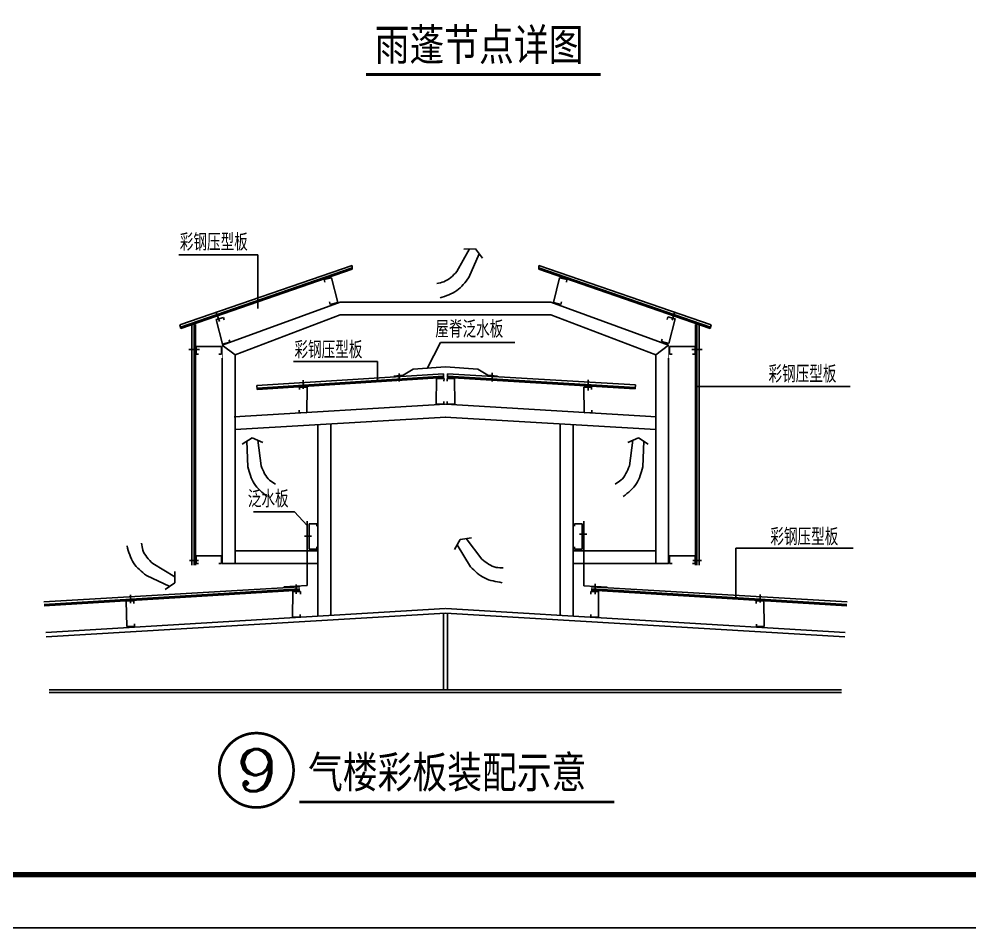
# Model space of a CAD drawing. Extents: x -266287 to 275962, y -324567 to 363765.
# Drawn here: x -177919 to -168970, y 140509 to 149060 of the extents above; entities that cross this region are included whole.
import ezdxf
from ezdxf.enums import TextEntityAlignment as Align

# ---------------------------------------------------------------- set-up
doc = ezdxf.new("R2010")
doc.units = 0
doc.header["$LTSCALE"] = 1000
doc.layers.get('0').update_dxf_attribs({"linetype": 'CONTINUOUS'})
for name, color, linetype in [('DIM_IDEN', 3, 'CONTINUOUS'), ('HZ', 7, 'CONTINUOUS'), ('PUB_DIM', 3, 'CONTINUOUS'), ('PUB_TEXT', 7, 'CONTINUOUS'), ('PUB_TITLE', 4, 'CONTINUOUS'), ('TEXT', 7, 'CONTINUOUS'), ('WALL', 9, 'CONTINUOUS'), ('WINDOW', 4, 'CONTINUOUS'), ('结构', 7, 'CONTINUOUS')]:
    doc.layers.add(name, color=color, linetype=linetype)
doc.layers.add('W文字', color=7, linetype='CONTINUOUS', lineweight=13)
doc.styles.add('-黑体', font='simhei.ttf', dxfattribs={"width": 0.8})
doc.styles.add('_HZTXT', font='txt.shx', dxfattribs={"width": 0.8, "bigfont": 'hztxt.shx'})
doc.styles.add('_TCH_LABEL', font='COMPLEX', dxfattribs={"bigfont": 'GBCBIG'})

# ---------------------------------------------------------------- blocks, each defined once
blk = doc.blocks.new('A$C4465090E')
at = {"layer": 'TEXT', "color": 4}
for p, q in [((1588, 6459), (2517, 6459)), ((2517, 6459), (2517, 5828)), ((4506, 5122), (4666, 5427)), ((5539, 5427), (4666, 5427)), ((2937, 5204), (3923, 5204)), ((3923, 5204), (3923, 4977)), ((7678, 4911), (9485, 4911)), ((2883, 3436), (2465, 3436)), ((2948, 3436), (2883, 3436)), ((8140, 3009), (9519, 3009)), ((8140, 3009), (8140, 2419))]:
    blk.add_line(p, q, dxfattribs=at)
at = {"layer": 'TEXT'}
for p, q in [((3295, 6167), (3382, 6188)), ((3302, 6138), (3295, 6167)), ((3382, 6188), (3455, 5897)), ((6065, 6188), (5992, 5897)), ((6152, 6167), (6065, 6188)), ((6145, 6138), (6152, 6167)), ((3367, 5876), (3360, 5905)), ((3455, 5897), (3367, 5876)), ((5992, 5897), (6080, 5876)), ((6080, 5876), (6087, 5905)), ((2026, 5781), (2065, 5675)), ((2026, 5700), (2113, 5722)), ((2113, 5722), (2121, 5693)), ((7337, 5729), (7330, 5700)), ((7425, 5707), (7337, 5729)), ((7352, 5416), (7425, 5707)), ((7419, 5789), (7389, 5689)), ((2099, 5409), (2026, 5700)), ((1789, 5382), (2089, 5382)), ((1789, 5292), (1789, 5382)), ((2089, 5382), (2089, 5292)), ((2186, 5431), (2099, 5409)), ((2179, 5460), (2186, 5431)), ((7272, 5467), (7265, 5438)), ((7265, 5438), (7352, 5416)), ((7358, 5382), (7358, 5292)), ((7658, 5382), (7358, 5382)), ((7658, 5292), (7658, 5382)), ((1705, 5346), (1828, 5346)), ((1819, 5292), (1789, 5292)), ((2089, 5292), (2059, 5292)), ((7358, 5292), (7388, 5292)), ((7743, 5346), (7620, 5346)), ((7628, 5292), (7658, 5292)), ((4226, 5044), (4114, 5033)), ((4178, 5063), (4178, 4968)), ((4343, 5116), (4226, 5044)), ((4723, 5141), (4343, 5116)), ((4724, 5141), (5104, 5116)), ((5104, 5116), (5221, 5044)), ((5221, 5044), (5333, 5033)), ((5271, 5070), (5271, 4971)), ((3050, 4985), (3050, 4884)), ((4612, 4705), (4616, 5005)), ((4616, 5005), (4706, 5004)), ((4706, 5004), (4705, 4974)), ((4831, 5005), (4741, 5004)), ((4741, 5004), (4741, 4974)), ((4834, 4705), (4831, 5005)), ((6400, 4988), (6400, 4865)), ((3006, 4874), (3006, 4904)), ((3006, 4904), (3096, 4903)), ((3096, 4903), (3093, 4603)), ((6441, 4904), (6351, 4903)), ((6351, 4903), (6354, 4603)), ((6441, 4874), (6441, 4904)), ((4702, 4704), (4612, 4705)), ((4703, 4734), (4702, 4704)), ((4744, 4734), (4744, 4704)), ((4744, 4704), (4834, 4705)), ((3003, 4604), (3003, 4634)), ((3093, 4603), (3003, 4604)), ((6354, 4603), (6444, 4604)), ((6444, 4604), (6444, 4634)), ((3097, 3329), (3097, 2571)), ((3118, 3297), (3208, 3297)), ((3118, 2997), (3118, 3297)), ((3208, 3297), (3208, 3267)), ((6329, 3297), (6239, 3297)), ((6239, 3297), (6239, 3267)), ((6329, 2997), (6329, 3297)), ((6350, 3329), (6350, 2566)), ((3065, 3151), (3146, 3151)), ((6298, 3175), (6385, 3175)), ((3208, 3027), (3208, 2997)), ((6239, 3027), (6239, 2997)), ((1789, 2830), (1789, 2920)), ((1789, 2920), (2089, 2920)), ((2089, 2920), (2089, 2830)), ((3208, 2997), (3118, 2997)), ((6239, 2997), (6329, 2997)), ((7358, 2920), (7358, 2830)), ((7658, 2920), (7358, 2920)), ((7658, 2830), (7658, 2920)), ((1713, 2865), (1817, 2865)), ((1819, 2830), (1789, 2830)), ((2089, 2830), (2059, 2830)), ((7358, 2830), (7388, 2830)), ((7628, 2830), (7658, 2830)), ((7735, 2865), (7631, 2865)), ((2967, 2582), (2967, 2472)), ((6484, 2590), (6484, 2469)), ((1019, 2461), (1019, 2363)), ((3097, 2571), (2822, 2557)), ((2923, 2200), (2926, 2500)), ((2926, 2500), (3016, 2499)), ((3016, 2499), (3016, 2469)), ((6350, 2566), (6624, 2553)), ((6521, 2500), (6431, 2499)), ((6431, 2499), (6431, 2469)), ((6524, 2200), (6521, 2500)), ((8424, 2463), (8424, 2370)), ((967, 2389), (1057, 2391)), ((975, 2089), (967, 2389)), ((1057, 2391), (1058, 2361)), ((8469, 2389), (8379, 2388)), ((8379, 2388), (8379, 2358)), ((8472, 2089), (8469, 2389)), ((3013, 2199), (2923, 2200)), ((3013, 2229), (3013, 2199)), ((6434, 2229), (6434, 2199)), ((6434, 2199), (6524, 2200)), ((1065, 2091), (975, 2089)), ((1064, 2121), (1065, 2091)), ((8382, 2118), (8382, 2088)), ((8382, 2088), (8472, 2089))]:
    blk.add_line(p, q, dxfattribs=at)
at = {"layer": 'WALL', "color": 4}
for p, q in [((4701, 2247), (4701, 1345)), ((4746, 2247), (4746, 1345)), ((62, 1345), (9382, 1345)), ((62, 1314), (9382, 1314))]:
    blk.add_line(p, q, dxfattribs=at)
at = {"layer": 'WINDOW'}
for p, q in [((3625, 6334), (1600, 5636)), ((3625, 6308), (1608, 5607)), ((3625, 6292), (1611, 5592)), ((3625, 6334), (3625, 6292)), ((5822, 6334), (7847, 5636)), ((5822, 6334), (5822, 6292)), ((5822, 6308), (7839, 5607)), ((5822, 6292), (7835, 5592)), ((3483, 5902), (2098, 5397)), ((4723, 5902), (3483, 5902)), ((4723, 5902), (5963, 5902)), ((5963, 5902), (7348, 5397)), ((3483, 5752), (2248, 5283)), ((4723, 5752), (3483, 5752)), ((4723, 5752), (5963, 5752)), ((5963, 5752), (7198, 5283)), ((1600, 5636), (1611, 5592)), ((1738, 2809), (1738, 5639)), ((1768, 2809), (1768, 5639)), ((1783, 2809), (1783, 5639)), ((7663, 2809), (7663, 5639)), ((7678, 2809), (7678, 5639)), ((7708, 2809), (7708, 5639)), ((7847, 5636), (7835, 5592)), ((2248, 2829), (2248, 5283)), ((7198, 2829), (7198, 5283)), ((2098, 2829), (2098, 5243)), ((7348, 2829), (7348, 5243)), ((2506, 4922), (4699, 5061)), ((4701, 5017), (4699, 5061)), ((4745, 5017), (4748, 5061)), ((6957, 4929), (4748, 5061)), ((2509, 4877), (2506, 4922)), ((2508, 4892), (4700, 5032)), ((2509, 4877), (4701, 5017)), ((6954, 4884), (4745, 5017)), ((6955, 4899), (4746, 5032)), ((6954, 4884), (6957, 4929)), ((2239, 4554), (4720, 4702)), ((7207, 4554), (4727, 4702)), ((2248, 4404), (4729, 4552)), ((7198, 4404), (4718, 4552)), ((3223, 2210), (3223, 4462)), ((3223, 4462), (3223, 4404)), ((3373, 2219), (3373, 4471)), ((6073, 2219), (6073, 4471)), ((6223, 2210), (6223, 4462)), ((6223, 4462), (6223, 4404)), ((3097, 3277), (2948, 3436)), ((2248, 2979), (3223, 2979)), ((7198, 2979), (6223, 2979)), ((2098, 2829), (3223, 2829)), ((7348, 2829), (6223, 2829)), ((0, 2378), (3011, 2556)), ((2, 2348), (3011, 2531)), ((3, 2333), (3011, 2516)), ((9447, 2378), (6435, 2556)), ((9444, 2333), (6435, 2516)), ((9445, 2348), (6436, 2531)), ((21, 2019), (4720, 2299)), ((25, 1966), (4723, 2247)), ((9422, 1966), (4723, 2247)), ((9425, 2019), (4727, 2299))]:
    blk.add_line(p, q, dxfattribs=at)
at = {"layer": '结构'}
for p, q in [((4858, 6263), (5004, 6528)), ((4940, 6527), (5076, 6529)), ((5158, 6420), (5076, 6529)), ((4999, 6193), (5119, 6471)), ((2248, 5283), (2098, 5397)), ((7198, 5283), (7348, 5397)), ((2332, 4233), (2448, 4306)), ((2398, 3965), (2387, 4267)), ((2575, 4253), (2448, 4306)), ((2555, 3978), (2515, 4278)), ((6867, 4253), (6994, 4306)), ((6887, 3978), (6926, 4278)), ((7109, 4233), (6994, 4306)), ((7044, 3965), (7055, 4267)), ((4829, 2993), (4894, 3113)), ((5019, 2791), (4859, 3049)), ((5029, 3130), (4894, 3113)), ((5149, 2881), (4966, 3122)), ((1279, 2828), (1539, 2673)), ((1205, 2689), (1479, 2559)), ((1540, 2737), (1538, 2601)), ((1426, 2523), (1538, 2601))]:
    blk.add_line(p, q, dxfattribs=at)
at = {"layer": '结构', "const_width": 10}
for points in [[(2098, 5397), (3483, 5902), (5963, 5902), (7348, 5397)], [(7198, 5283), (5963, 5752), (3483, 5752), (2248, 5283)], [(2098, 5397), (2098, 2829), (2248, 2829), (2248, 5283)], [(7348, 5397), (7348, 2829), (7198, 2829), (7198, 5283)], [(2248, 4554), (4720, 4702), (7198, 4554)], [(7198, 4404), (4729, 4552), (2248, 4404)], [(3373, 4471), (3373, 2219)], [(6073, 4471), (6073, 2219)], [(3223, 4462), (3223, 2210)], [(6223, 4462), (6223, 2210)], [(2248, 2979), (3223, 2979)], [(6223, 2979), (7198, 2979)], [(2248, 2829), (3223, 2829)], [(6223, 2829), (7198, 2829)], [(21, 2019), (4720, 2299), (9425, 2019)]]:
    blk.add_lwpolyline(points, dxfattribs=at)
at = {"layer": '结构'}
for points in [[(4858, 6263), (4703, 6142), (4621, 6123)], [(4999, 6193), (4857, 6039), (4659, 5954)], [(2398, 3965), (2473, 3769), (2627, 3617)], [(2555, 3978), (2654, 3809), (2724, 3762)], [(6887, 3978), (6787, 3809), (6718, 3762)], [(7044, 3965), (6969, 3769), (6815, 3617)], [(1205, 2689), (1055, 2836), (977, 3036)], [(1279, 2828), (1164, 2986), (1148, 3069)], [(5149, 2881), (5319, 2784), (5403, 2777)], [(5019, 2791), (5182, 2659), (5390, 2604)]]:
    blk.add_spline(points, degree=3, dxfattribs=at)
at = {"layer": 'HZ', "style": '_HZTXT', "width": 0.8}
for s, p in [('彩钢压型板', (1598, 6507)), ('屋脊泛水板', (4603, 5484)), ('彩钢压型板', (2946, 5241)), (' 彩钢压型板', (8379, 4957)), ('泛水板', (2398, 3488)), ('彩钢压型板', (8544, 3043))]:
    blk.add_text(s, height=200, dxfattribs=at).set_placement(p)

msp = doc.modelspace()

# ---------------------------------------------------------------- linework, layer by layer
at = {"layer": 'DIM_IDEN', "const_width": 25}
msp.add_lwpolyline([(-175335.10106, 141992.7718, 1), (-176035.10106, 141992.7718, 1)], format="xyb", close=True, dxfattribs=at)
at = {"layer": 'PUB_DIM', "const_width": 26.25}
for points in [[(-174653.95583, 148537.47738), (-172444.73459, 148537.47738)], [(-175280.76181, 141694.59453), (-172316.8021, 141694.59453)]]:
    msp.add_lwpolyline(points, dxfattribs=at)
at = {"layer": 'PUB_TITLE'}
msp.add_lwpolyline([(-195865.20461, 140509.34124), (-158715.20461, 140509.34124), (-158715.20461, 161509.34124), (-195865.20461, 161509.34124)], close=True, dxfattribs=at)
msp.add_lwpolyline([(-195865.20461, 140509.34124), (-158715.20461, 140509.34124), (-158715.20461, 161509.34124), (-195865.20461, 161509.34124)], close=True, dxfattribs=at)
at = {"layer": 'PUB_TITLE', "const_width": 50}
msp.add_lwpolyline([(-194615.20461, 141009.34124), (-159215.20461, 141009.34124), (-159215.20461, 161009.34124), (-194615.20461, 161009.34124)], close=True, dxfattribs=at)
msp.add_lwpolyline([(-194615.20461, 141009.34124), (-159215.20461, 141009.34124), (-159215.20461, 161009.34124), (-194615.20461, 161009.34124)], close=True, dxfattribs=at)

# ---------------------------------------------------------------- block references
at = {"layer": 'W文字', "xscale": 0.8000000000465661, "yscale": 0.7999999999883585, "zscale": 0.8}
msp.add_blockref('A$C4465090E', (-177684.25436, 141674.31285), dxfattribs=at)

# ---------------------------------------------------------------- texts
at = {"color": 4, "style": '-黑体', "width": 0.8}
for s, p in [('雨蓬节点详图', (-174572.23612, 148668.41867)), ('气楼彩板装配示意', (-175199.04209, 141825.53582))]:
    msp.add_text(s, height=300, dxfattribs=at).set_placement(p)
at = {"layer": 'PUB_TEXT', "style": '_TCH_LABEL', "width": 1.5}
msp.add_text('9', height=395.9798, dxfattribs=at).set_placement((-175883.09096, 141794.7819), (-175487.11116, 141794.7819), align=Align.FIT)

doc.saveas('drawing.dxf')
